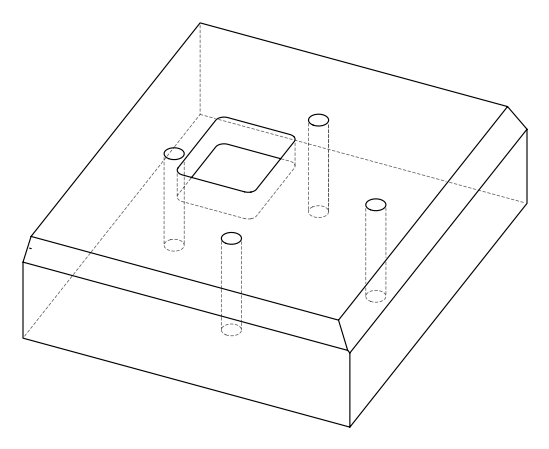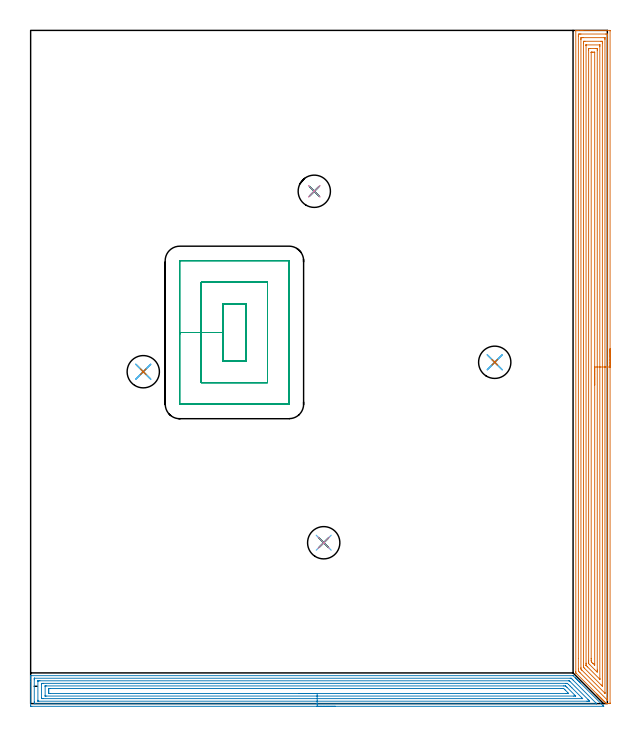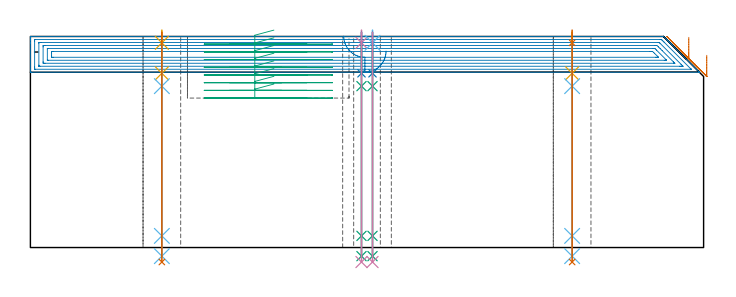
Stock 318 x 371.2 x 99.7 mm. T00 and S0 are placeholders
(PLAN: 19 operations, 14 tool changes, 50.2 min)
(1 AREA_MILL | FG_CHAMFER_SURFACE | UGT0205_001 | 20.7 min | 66282 mm3)
(2 AREA_MILL_1 | FG_CHAMFER_SURFACE_1 | UGT0205_001 | 15.14 min | 43535 mm3)
(3 MILL_RECTANGULAR_POCKET | POCKET_RECTANGULAR_STRAIGHT | UGT0201_134 | Follow Part, ap 3.975, ae 75% | 10.07 min | 209597 mm3)
(4 SPOT_DRILL | STEP1HOLE | NXT0321_9005460120000 | 0.05 min | 176 mm3)
(5 SPOT_DRILL_1 | STEP1HOLE_1 | NXT0321_9005460120000 | 0.05 min | 180 mm3)
(6 SPOT_DRILL_2 | STEP1HOLE_2 | NXT0321_9005460120000 | 0.05 min | 179 mm3)
(7 SPOT_DRILL_3 | STEP1HOLE_3 | NXT0321_9005460120000 | 0.05 min | 180 mm3)
(8 DRILL_BLIND_HOLE_INTO_CENTER | STEP1HOLE | NXT0301_087 | 0.08 min | 1516 mm3)
(9 GUN_DRILL_THROUGH_HOLE | STEP1HOLE | UGT0307_008 | 0.52 min | 7931 mm3)
(10 DRILL_TO_ENLARGE_THROUGH_HOLE | STEP1HOLE | UGT0301_248 | 0.44 min | 15136 mm3)
(11 DRILL_BLIND_HOLE_INTO_CENTER_1 | STEP1HOLE_1 | NXT0301_087 | 0.08 min | 1530 mm3)
(12 GUN_DRILL_THROUGH_HOLE_1 | STEP1HOLE_1 | UGT0307_008 | 0.52 min | 7906 mm3)
(13 DRILL_TO_ENLARGE_THROUGH_HOLE_1 | STEP1HOLE_1 | UGT0301_248 | 0.44 min | 15179 mm3)
(14 DRILL_BLIND_HOLE_INTO_CENTER_2 | STEP1HOLE_2 | NXT0301_087 | 0.08 min | 1493 mm3)
(15 GUN_DRILL_THROUGH_HOLE_2 | STEP1HOLE_2 | UGT0307_008 | 0.52 min | 7932 mm3)
(16 DRILL_TO_ENLARGE_THROUGH_HOLE_2 | STEP1HOLE_2 | UGT0301_248 | 0.44 min | 15185 mm3)
(17 DRILL_BLIND_HOLE_INTO_CENTER_3 | STEP1HOLE_3 | NXT0301_087 | 0.08 min | 1481 mm3)
(18 GUN_DRILL_THROUGH_HOLE_3 | STEP1HOLE_3 | UGT0307_008 | 0.52 min | 7926 mm3)
(19 DRILL_TO_ENLARGE_THROUGH_HOLE_3 | STEP1HOLE_3 | UGT0301_248 | 0.44 min | 15144 mm3)
(TOOL UGT0205_001 | Chamfer Mill 20 x 3 x 45 deg. | D20 FL50 Z2)
(TOOL UGT0201_134 | Carbide End Mill 15.9 | D15.9 FL30 Z4)
(TOOL NXT0321_9005460120000 | NC Spot Drill, 142deg, 12mm, Carbide, Uncoated | D12 PA142 FL30 Z2)
(TOOL NXT0301_087 | Carbide Drill 11.6mm [860.1-1160-058A1-MM 2214] | D11.6 PA140 FL72 Z2)
(TOOL UGT0307_008 | Gun Drill 11 mm | D11 PA130 FL24 Z1)
(TOOL UGT0301_248 | Twist Drill 17.8 mm | D17.8 PA118 FL130 Z2)
(OP 1 AREA_MILL)
G17 G21 G94 G90
T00 M6
G54
G17 G0 G90 X319.5 Y195.6 S1061 M3
G43 Z109.7 H0
Z90.8
G94 G1 Y195.562 Z89.928 F250.
Y195.448 Z89.064
Y195.259 Z88.212
Y194.997 Z87.38
Y194.663 Z86.574
Y194.26 Z85.8
Y193.792 Z85.064
Y193.26 Z84.372
Y192.671 Z83.729
Y192.028 Z83.14
Y191.336 Z82.608
Y190.6 Z82.14
Y189.826 Z81.737
Y189.02 Z81.403
Y188.188 Z81.141
Y187.336 Z80.952
Y186.472 Z80.838
Y185.6 Z80.8
Y0.341
X319.498 Y0.175 Z80.802
X319.491 Y0.002 Z80.805
X319.289 Y0. Z81.007
X318.941 Z81.354
X318.245 Z82.054
X317.907 Z82.392
X317.645 Y0.001 Z82.648
X317.489 Y0.01 Z82.803
X317.448 Y0.049 Z82.846
X317.324 Y0.175 Z82.974
X317.163 Y0.335 Z83.132
X317.004 Y0.495 Z83.294
X316.877 Y0.622 Z83.421
X316.718 Y0.779 Z83.577
X316.561 Y0.938 Z83.736
X316.43 Y1.069 Z83.867
X316.274 Y1.224 Z84.021
X316.119 Y1.38 Z84.179
X315.984 Y1.515 Z84.314
X315.829 Y1.668 Z84.466
X315.677 Y1.822 Z84.621
X315.537 Y1.962 Z84.761
X315.385 Y2.113 Z84.911
X315.234 Y2.265 Z85.063
X315.09 Y2.409 Z85.208
X314.94 Y2.558 Z85.355
X314.792 Y2.707 Z85.506
X314.643 Y2.856 Z85.655
X314.496 Y3.002 Z85.8
X314.35 Y3.149 Z85.948
X314.196 Y3.303 Z86.101
X314.051 Y3.447 Z86.245
X313.907 Y3.592 Z86.39
X313.749 Y3.749 Z86.548
X313.607 Y3.891 Z86.689
X313.465 Y4.034 Z86.833
X313.303 Y4.196 Z86.995
X313.162 Y4.336 Z87.134
X313.023 Y4.476 Z87.275
X312.856 Y4.643 Z87.442
X312.717 Y4.781 Z87.578
X312.58 Y4.919 Z87.717
X312.409 Y5.09 Z87.889
X312.273 Y5.225 Z88.023
X300.792 Y16.707 Z99.506
X300.703 Y16.799 Z99.596
X300.603 Y16.905 Z99.688
X300.6 Y17.6 Z99.7
Y371.025
X300.603 Y371.19 Z99.688
X300.645 Y371.2 Z99.646
X301.037 Z99.262
X301.352 Z98.948
X302.048 Z98.247
X303.285 Z97.012
X303.826 Z96.468
X304.445 Z95.851
X319.213 Y371.199 Z81.084
X319.492 Y371.19 Z80.806
X319.499 Y370.911 Z80.799
X319.5 Y185.6 Z80.8
X318.086 Z82.214
Y3.303
X318.084 Y2.409 Z82.216
X318.083 Y2.378 Z82.217
X318.052 Y2.01 Z82.248
X317.994 Y2.008 Z82.306
X317.96 Y2.01 Z82.34
X317.928 Y2.034 Z82.372
X317.799 Y2.156 Z82.501
X317.541 Y2.409 Z82.759
X302.937 Y17.013 Z97.363
X302.353 Y17.6 Z97.947
X302.048 Y17.914 Z98.252
X302.016 Y18.494 Z98.284
X302.015 Y18.527 Z98.285
X302.014 Y19.388 Z98.286
Y24.833
Y367.897
X302.016 Y368.791 Z98.284
X302.017 Y368.822 Z98.283
X302.048 Y369.19 Z98.252
X302.532 Y369.198 Z97.768
X302.937 Y369.199 Z97.363
X303.419 Y369.2 Z96.881
X317.163 Y369.199 Z83.137
X317.648 Y369.198 Z82.652
X318.052 Y369.19 Z82.248
X318.083 Y368.791 Z82.217
X318.084 Y368.758 Z82.216
X318.086 Y367.897 Z82.214
Y185.6
X316.672 Z83.628
X316.671 Y5.983 Z83.629
X316.67 Y5.799 Z83.63
X316.669 Y5.768 Z83.631
X316.666 Y5.75 Z83.634
X316.629 Y5.781 Z83.671
X316.416 Y5.983 Z83.884
X303.906 Y18.494 Z96.394
X303.826 Y18.576 Z96.474
X303.435 Y18.993 Z96.865
X303.431 Y19.388 Z96.869
X303.429 Y19.787 Z96.871
Y366.11
X303.43 Y366.508 Z96.87
X303.435 Y367.004 Z96.865
X303.443 Y367.19 Z96.857
X303.633 Y367.198 Z96.667
X303.826 Y367.199 Z96.474
X304.52 Y367.2 Z95.78
X316.274 Y367.199 Z84.026
X316.469 Y367.196 Z83.831
X316.599 Y367.19 Z83.701
X316.665 Y367.177 Z83.635
X316.668 Y367.136 Z83.632
X316.67 Y367.004 Z83.63
X316.672 Y366.604 Z83.628
Y366.11
Y185.6
X315.257 Z85.043
Y9.686
X315.256 Y9.635 Z85.044
X315.254 Y9.609 Z85.046
Y9.608
X315.162 Y9.695 Z85.138
X314.786 Y10.064 Z85.514
X314.593 Y10.255 Z85.707
X305.461 Y19.388 Z94.839
X305.316 Y19.534 Z94.984
X305.024 Y19.833 Z95.276
X304.849 Y20.015 Z95.451
X304.847 Y20.058 Z95.453
X304.844 Y20.152 Z95.456
X304.843 Y20.281 Z95.457
Y21.047
Y364.323
X304.847 Y365.084 Z95.453
X304.85 Y365.188 Z95.45
X304.95 Y365.192 Z95.35
X305.168 Y365.197 Z95.132
X305.604 Y365.2 Z94.696
X314.496 Z85.804
X314.938 Y365.198 Z85.362
X315.151 Y365.194 Z85.149
X315.25 Y365.19 Z85.05
X315.252 Y365.117 Z85.048
X315.257 Y364.451 Z85.043
Y364.323
Y185.6
X313.843 Z86.457
Y13.788
X313.841 Y13.55 Z86.459
X313.839 Y13.483 Z86.461
X313.837 Y13.473 Z86.463
X313.835 Z86.465
X313.807 Y13.496 Z86.493
X313.718 Y13.582 Z86.582
X307.017 Y20.281 Z93.283
X306.494 Y20.808 Z93.806
X306.312 Y20.995 Z93.988
X306.269 Y21.041 Z94.031
X306.264 Y21.097 Z94.036
X306.261 Y21.175 Z94.039
X306.258 Y21.412 Z94.042
X306.257 Y22.069 Z94.043
Y22.306
Y362.773
X306.259 Y363.011 Z94.041
X306.262 Y363.169 Z94.038
X306.264 Y363.19 Z94.036
X306.268 Y363.193 Z94.032
X306.287 Y363.197 Z94.013
X306.328 Y363.199 Z93.972
X313.607 Z86.693
X313.837 Y363.198 Z86.463
X313.841 Y363.194 Z86.459
X313.842 Y363.193 Z86.458
X313.843 Y362.536 Z86.457
Y362.298
Y185.6
X312.429 Z87.871
X312.428 Y18.494 Z87.872
X312.426 Y17.894 Z87.874
X312.422 Y17.6 Z87.878
X312.412 Y17.347 Z87.888
X312.15 Y17.6 Z88.15
X310.939 Y18.808 Z89.361
X308.272 Y21.478 Z92.028
X307.686 Y22.069 Z92.614
X307.676 Y22.668 Z92.624
X307.673 Y22.962 Z92.627
X307.671 Y23.566 Z92.629
Y23.856
X307.672 Y360.458 Z92.628
X307.673 Y360.748 Z92.627
X307.677 Y361.05 Z92.623
X307.68 Y361.19 Z92.62
X307.827 Y361.196 Z92.473
X308.272 Y361.199 Z92.028
X308.712 Y361.2 Z91.588
X311.379 Z88.921
X311.828 Y361.199 Z88.472
X312.272 Y361.196 Z88.028
X312.404 Y361.19 Z87.896
X312.422 Y361.178 Z87.878
X312.425 Y361.135 Z87.875
X312.427 Y361.04 Z87.873
X312.428 Y360.748 Z87.872
X312.429 Y360.145 Z87.871
Y185.6
X311.015 Z89.285
Y21.765
X311.013 Y21.461 Z89.287
X311.011 Y21.259 Z89.289
X311.008 Y21.195 Z89.292
X310.994 Y21.206 Z89.306
X310.939 Y21.259 Z89.361
X310.128 Y22.069 Z90.172
X310.05 Y22.147 Z90.25
X309.241 Y22.962 Z91.059
X309.161 Y23.048 Z91.139
X309.092 Y23.856 Z91.208
X309.089 Y23.928 Z91.211
X309.085 Y24.749 Z91.215
Y24.825
X309.086 Y359.037 Z91.214
X309.087 Y359.113 Z91.213
X309.09 Y359.163 Z91.21
X309.093 Y359.191 Z91.207
X309.103 Y359.193 Z91.197
X309.161 Y359.196 Z91.139
X309.813 Y359.2 Z90.487
X310.05 Y359.199 Z90.25
X310.705 Y359.197 Z89.595
X310.939 Y359.19 Z89.361
X311.008 Y359.18 Z89.292
X311.012 Y359.037 Z89.288
X311.014 Y358.961 Z89.286
X311.015 Y185.6 Z89.285
Y184.728 Z89.323
Y183.864 Z89.437
Y183.012 Z89.626
Y182.18 Z89.888
Y181.374 Z90.222
Y180.6 Z90.625
Y179.864 Z91.094
Y179.172 Z91.625
Y178.529 Z92.214
Y177.94 Z92.857
Y177.408 Z93.55
Y176.94 Z94.285
Y176.537 Z95.059
Y176.203 Z95.865
Y175.941 Z96.697
Y175.752 Z97.549
Y175.638 Z98.414
Y175.6 Z99.285
G0 Z109.7
M5
M2
(OP 2 AREA_MILL_1)
G17 G21 G94 G90
T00 M6
G54
G17 G0 G90 X168. Y-1.5 S1061 M3
G43 Z109.7 H0
Z92.8
G94 G1 X167.962 Z91.928 F250.
X167.848 Z91.063
X167.659 Z90.212
X167.397 Z89.38
X167.063 Z88.574
X166.66 Z87.8
X166.192 Z87.064
X165.66 Z86.372
X165.071 Z85.729
X164.428 Z85.14
X163.736 Z84.608
X163. Z84.14
X162.226 Z83.737
X161.42 Z83.403
X160.588 Z83.141
X159.737 Z82.952
X158.872 Z82.838
X158. Z82.8
X0.629
X0.228 Y-1.497 Z82.802
X0.01 Y-1.492 Z82.806
X0. Y-1.271 Z83.027
Y12.256 Z96.55
Y13.664 Z97.96
Y14.024 Z98.319
Y14.745 Z99.045
Y15. Z99.299
X0.007 Y15.381 Z99.672
X0.009 Y15.397 Z99.688
X0.182 Y15.4 Z99.7
X298.829
X299.096 Y15.395 Z99.69
X299.135 Y15.366 Z99.663
X300.339 Y14.162 Z98.459
X300.478 Y14.024 Z98.32
X300.617 Y13.884 Z98.182
X300.777 Y13.724 Z98.022
X300.92 Y13.582 Z97.878
X301.064 Y13.437 Z97.735
X301.214 Y13.287 Z97.585
X301.362 Y13.14 Z97.435
X301.511 Y12.99 Z97.287
X301.651 Y12.85 Z97.147
X301.804 Y12.698 Z96.993
X302.257 Y12.244 Z96.543
X302.555 Y11.946 Z96.245
X302.688 Y11.814 Z96.11
X303.065 Y11.435 Z95.735
X315.51 Y-1.009 Z83.288
X315.905 Y-1.405 Z82.895
X315.967 Y-1.467 Z82.833
X315.998 Y-1.499 Z82.799
X315.967 Y-1.5 Z82.8
X158.
Y-0.086 Z84.214
X2.378 Y-0.085 Z84.215
X2.017 Y-0.079 Z84.221
X2.01 Y0.037 Z84.337
X2.003 Y0.286 Z84.586
X2.001 Y0.76 Z85.06
X2. Y1.173 Z85.473
Y13.14 Z97.44
X2.001 Y13.551 Z97.851
X2.01 Y13.965 Z98.265
X2.012 Y13.98 Z98.28
X2.018 Y13.982 Z98.282
X2.044 Y13.984 Z98.284
X2.097 Y13.985 Z98.285
X2.204 Y13.986 Z98.286
X297.527 Y13.985 Z98.285
X297.954 Y13.98 Z98.28
X298.056 Y13.979 Z98.279
X298.197 Y13.844 Z98.144
X298.382 Y13.666 Z97.966
X298.91 Y13.14 Z97.44
X299.276 Y12.774 Z97.074
X311.794 Y0.256 Z84.556
X312.015 Y0.032 Z84.332
X312.109 Y-0.068 Z84.232
X312.119 Y-0.08 Z84.22
X312.112 Y-0.082 Z84.218
X312.068 Y-0.084 Z84.216
X311.976 Y-0.085 Z84.215
X311.794 Y-0.086 Z84.214
X158.
Y1.328 Z85.628
X4.525 Y1.329 Z85.629
X4.206 Y1.33 Z85.63
X4.1 Y1.332 Z85.632
X4.023 Y1.335 Z85.635
X4.01 Y1.441 Z85.741
X4.005 Y1.644 Z85.944
X4.001 Y1.847 Z86.147
Y12.256 Z96.556
X4.003 Y12.457 Z96.757
X4.01 Y12.526 Z96.826
X4.015 Y12.565 Z96.865
X4.047 Y12.566 Z96.866
X4.206 Y12.569 Z96.869
X4.781 Y12.571 Z96.871
X5.1
X296.594
X296.913 Y12.569 Z96.869
X297.003 Y12.566 Z96.866
X297.025 Y12.564 Z96.864
X297.038 Y12.556 Z96.856
X297.063 Y12.535 Z96.835
X297.158 Y12.442 Z96.742
X297.345 Y12.256 Z96.556
X307.323 Y2.277 Z86.577
X307.953 Y1.644 Z85.944
X308.218 Y1.373 Z85.673
X308.242 Y1.335 Z85.635
X308.218 Y1.334 Z85.634
X307.641 Y1.33 Z85.63
X307.323 Y1.329 Z85.629
X306.748 Y1.328 Z85.628
X158.
Y2.743 Z87.043
X6.888
X6.67 Y2.744 Z87.044
X6.129 Y2.75 Z87.05
X6.01 Y2.761 Z87.061
X6.006 Y2.973 Z87.273
X6. Y3.407 Z87.707
Y10.481 Z94.781
X6.006 Y10.926 Z95.226
X6.01 Y11.139 Z95.439
X6.217 Y11.151 Z95.451
X6.888 Y11.156 Z95.456
X7.105 Y11.157 Z95.457
X295.023
X295.699 Y11.152 Z95.452
X295.923 Y11.15 Z95.45
X296.594 Y10.553 Z94.853
X296.662 Y10.487 Z94.787
X297.488 Y9.664 Z93.964
X298.433 Y8.719 Z93.019
X303.739 Y3.413 Z87.713
X304.173 Y2.973 Z87.273
X304.379 Y2.761 Z87.061
X304.389 Y2.748 Z87.048
X304.379 Y2.747 Z87.047
X304.343 Y2.744 Z87.044
X304.29 Y2.743 Z87.043
X303.747
X158.
Y4.157 Z88.457
X8.535
X8.251 Y4.159 Z88.459
X8.063 Y4.163 Z88.463
X8.008 Y4.165 Z88.465
X8.006 Y4.174 Z88.474
X8.003 Y4.202 Z88.502
X8.001 Y4.297 Z88.597
Y9.603 Z93.903
X8.003 Y9.686 Z93.986
X8.006 Y9.727 Z94.027
X8.008 Y9.733 Z94.033
X8.03 Y9.736 Z94.036
X8.11 Y9.739 Z94.039
X8.393 Y9.742 Z94.042
X8.535 Y9.743 Z94.043
X293.911
X294.665 Y9.741 Z94.041
X294.805 Y9.739 Z94.039
X294.942 Y9.736 Z94.036
X295.087 Y9.603 Z93.903
X295.699 Y9.001 Z93.301
X300.17 Y4.531 Z88.831
X300.402 Y4.297 Z88.597
X300.477 Y4.218 Z88.518
X300.525 Y4.165 Z88.465
X300.453 Y4.162 Z88.462
X300.31 Y4.158 Z88.458
X300.17 Y4.157 Z88.457
X299.418
X158.
Y5.571 Z89.871
X10.965
X10.465 Y5.573 Z89.873
X10.064 Y5.578 Z89.878
X10.01 Y5.58 Z89.88
X10.004 Y5.637 Z89.937
X10.001 Y6.066 Z90.366
X10. Y6.525 Z90.825
Y7.41 Z91.71
X10.001 Y7.834 Z92.134
X10.005 Y8.289 Z92.589
X10.01 Y8.319 Z92.619
X10.029 Y8.322 Z92.622
X10.09 Y8.325 Z92.625
X10.215 Y8.328 Z92.628
X10.465 Y8.329 Z92.629
X10.859
X292.517
X293.017 Y8.328 Z92.628
X293.414 Y8.326 Z92.626
X293.911 Y8.322 Z92.622
X294.411 Y7.834 Z92.134
X294.805 Y7.446 Z91.746
X296.186 Y6.066 Z90.366
X296.594 Y5.654 Z89.954
X296.661 Y5.58 Z89.88
X296.594 Y5.578 Z89.878
X296.197 Y5.573 Z89.873
X295.699 Y5.572 Z89.872
X295.305 Y5.571 Z89.871
X158.
X157.128 Z89.909
X156.264 Z90.023
X155.412 Z90.212
X154.58 Z90.474
X153.774 Z90.808
X153. Z91.211
X152.264 Z91.68
X151.572 Z92.211
X150.929 Z92.8
X150.34 Z93.443
X149.809 Z94.135
X149.34 Z94.871
X148.937 Z95.645
X148.603 Z96.451
X148.341 Z97.283
X148.152 Z98.135
X148.038 Z99.
X148. Z99.871
G0 Z109.7
M5
M2
(OP 3 MILL_RECTANGULAR_POCKET)
G17 G21 G94 G90
T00 M6
G54
G17 G0 G90 X115.021 Y220.4 S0 M3
G43 Z109.7 H0
Z102.7
G94 G1 X106. Z100.283 F250.
Y204.65 Z96.062
Y188.9 F500.
X118.7
Y220.4
X106.
Y204.65
X94.075
Y176.975
X130.625
Y232.325
X94.075
Y204.65
X82.15
Y165.1
X82.148 Y165.07
X82.17 Y165.048
X82.2 Y165.05
X142.5
X142.53 Y165.048
X142.552 Y165.07
X142.55 Y165.1
Y244.2
X142.552 Y244.23
X142.53 Y244.252
X142.5 Y244.25
X82.2
X82.17 Y244.252
X82.148 Y244.23
X82.15 Y244.2
Y204.65
Y203.65
G0 X115.021 Y220.4 Z99.062
G1 X106. Z96.645 F250.
Y204.65 Z92.425
Y188.9 F500.
X118.7
Y220.4
X106.
Y204.65
X94.075
Y176.975
X130.625
Y232.325
X94.075
Y204.65
X82.15
Y165.1
X82.148 Y165.07
X82.17 Y165.048
X82.2 Y165.05
X142.5
X142.53 Y165.048
X142.552 Y165.07
X142.55 Y165.1
Y244.2
X142.552 Y244.23
X142.53 Y244.252
X142.5 Y244.25
X82.2
X82.17 Y244.252
X82.148 Y244.23
X82.15 Y244.2
Y204.65
Y203.65
G0 X115.021 Y220.4 Z95.425
G1 X106. Z93.008 F250.
Y204.65 Z88.787
Y188.9 F500.
X118.7
Y220.4
X106.
Y204.65
X94.075
Y176.975
X130.625
Y232.325
X94.075
Y204.65
X82.15
Y165.1
X82.148 Y165.07
X82.17 Y165.048
X82.2 Y165.05
X142.5
X142.53 Y165.048
X142.552 Y165.07
X142.55 Y165.1
Y244.2
X142.552 Y244.23
X142.53 Y244.252
X142.5 Y244.25
X82.2
X82.17 Y244.252
X82.148 Y244.23
X82.15 Y244.2
Y204.65
Y203.65
G0 X115.021 Y220.4 Z91.787
G1 X106. Z89.37 F250.
Y204.65 Z85.15
Y188.9 F500.
X118.7
Y220.4
X106.
Y204.65
X94.075
Y176.975
X130.625
Y232.325
X94.075
Y204.65
X82.15
Y165.1
X82.148 Y165.07
X82.17 Y165.048
X82.2 Y165.05
X142.5
X142.53 Y165.048
X142.552 Y165.07
X142.55 Y165.1
Y244.2
X142.552 Y244.23
X142.53 Y244.252
X142.5 Y244.25
X82.2
X82.17 Y244.252
X82.148 Y244.23
X82.15 Y244.2
Y204.65
Y203.65
G0 X115.021 Y220.4 Z88.15
G1 X106. Z85.733 F250.
Y204.65 Z81.512
Y188.9 F500.
X118.7
Y220.4
X106.
Y204.65
X94.075
Y176.975
X130.625
Y232.325
X94.075
Y204.65
X82.15
Y165.1
X82.148 Y165.07
X82.17 Y165.048
X82.2 Y165.05
X142.5
X142.53 Y165.048
X142.552 Y165.07
X142.55 Y165.1
Y244.2
X142.552 Y244.23
X142.53 Y244.252
X142.5 Y244.25
X82.2
X82.17 Y244.252
X82.148 Y244.23
X82.15 Y244.2
Y204.65
Y203.65
G0 X115.021 Y220.4 Z84.512
G1 X106. Z82.095 F250.
Y204.65 Z77.875
Y188.9 F500.
X118.7
Y220.4
X106.
Y204.65
X94.075
Y176.975
X130.625
Y232.325
X94.075
Y204.65
X82.15
Y165.1
X82.148 Y165.07
X82.17 Y165.048
X82.2 Y165.05
X142.5
X142.53 Y165.048
X142.552 Y165.07
X142.55 Y165.1
Y244.2
X142.552 Y244.23
X142.53 Y244.252
X142.5 Y244.25
X82.2
X82.17 Y244.252
X82.148 Y244.23
X82.15 Y244.2
Y204.65
Y203.65
G0 X115.021 Y220.4 Z80.875
G1 X106. Z78.458 F250.
Y204.65 Z74.237
Y188.9 F500.
X118.7
Y220.4
X106.
Y204.65
X94.075
Y176.975
X130.625
Y232.325
X94.075
Y204.65
X82.15
Y165.1
X82.148 Y165.07
X82.17 Y165.048
X82.2 Y165.05
X142.5
X142.53 Y165.048
X142.552 Y165.07
X142.55 Y165.1
Y244.2
X142.552 Y244.23
X142.53 Y244.252
X142.5 Y244.25
X82.2
X82.17 Y244.252
X82.148 Y244.23
X82.15 Y244.2
Y204.65
Y203.65
G0 X115.021 Y220.4 Z77.237
G1 X106. Z74.82 F250.
Y204.65 Z70.6
Y188.9 F500.
X118.7
Y220.4
X106.
Y204.65
X94.075
Y176.975
X130.625
Y232.325
X94.075
Y204.65
X82.15
Y165.1
X82.148 Y165.07
X82.17 Y165.048
X82.2 Y165.05
X142.5
X142.53 Y165.048
X142.552 Y165.07
X142.55 Y165.1
Y244.2
X142.552 Y244.23
X142.53 Y244.252
X142.5 Y244.25
X82.2
X82.17 Y244.252
X82.148 Y244.23
X82.15 Y244.2
Y204.65
Y203.65
G0 Z109.7
M5
M2
(OP 4 SPOT_DRILL)
G17 G21 G94 G90
T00 M6
G54
G17 G0 G90 X156.4 Y282.5 S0 M3
G43 Z109.7 H0
G94 G81 G98 Z96.7 F250. R102.7
G80
M5
M2
(OP 5 SPOT_DRILL_1)
G17 G21 G94 G90
T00 M6
G54
G17 G0 G90 X62.1 Y183. S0 M3
G43 Z109.7 H0
G94 G81 G98 Z96.7 F250. R102.7
G80
M5
M2
(OP 6 SPOT_DRILL_2)
G17 G21 G94 G90
T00 M6
G54
G17 G0 G90 X161.6 Y88.7 S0 M3
G43 Z109.7 H0
G94 G81 G98 Z96.7 F250. R102.7
G80
M5
M2
(OP 7 SPOT_DRILL_3)
G17 G21 G94 G90
T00 M6
G54
G17 G0 G90 X255.9 Y188.2 S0 M3
G43 Z109.7 H0
G94 G81 G98 Z96.7 F250. R102.7
G80
M5
M2
(OP 8 DRILL_BLIND_HOLE_INTO_CENTER)
G17 G21 G94 G90
T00 M6
G54
G17 G0 G90 X156.4 Y282.5 S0 M3
G43 Z109.7 H1
G94 G81 G98 Z82.3 F250. R101.7
G80
M5
M2
(OP 9 GUN_DRILL_THROUGH_HOLE)
G17 G21 G94 G90
T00 M6
G54
G17 G0 G90 X156.4 Y282.5 M8
G43 Z109.7 H0
Z95.649
S716 M3
G94 G1 Z76.237 F125. M26
G4 X.084
Z5.5 F250.
G4 X.084
Z-4.065 F125.
G4 X.084
M5
M9
G0 Z95.649
Z109.7
M2
(OP 10 DRILL_TO_ENLARGE_THROUGH_HOLE)
G17 G21 G94 G90
T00 M6
G54
G17 G0 G90 X156.4 Y282.5 S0 M3
G43 Z109.7 H0
G94 G73 G98 Z-6.848 F250. Q17.758 R101.7
G80
M5
M2
(OP 11 DRILL_BLIND_HOLE_INTO_CENTER_1)
G17 G21 G94 G90
T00 M6
G54
G17 G0 G90 X62.1 Y183. S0 M3
G43 Z109.7 H1
G94 G81 G98 Z82.3 F250. R101.7
G80
M5
M2
(OP 12 GUN_DRILL_THROUGH_HOLE_1)
G17 G21 G94 G90
T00 M6
G54
G17 G0 G90 X62.1 Y183. M8
G43 Z109.7 H0
Z95.649
S716 M3
G94 G1 Z76.237 F125. M26
G4 X.084
Z5.5 F250.
G4 X.084
Z-4.065 F125.
G4 X.084
M5
M9
G0 Z95.649
Z109.7
M2
(OP 13 DRILL_TO_ENLARGE_THROUGH_HOLE_1)
G17 G21 G94 G90
T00 M6
G54
G17 G0 G90 X62.1 Y183. S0 M3
G43 Z109.7 H0
G94 G73 G98 Z-6.848 F250. Q17.758 R101.7
G80
M5
M2
(OP 14 DRILL_BLIND_HOLE_INTO_CENTER_2)
G17 G21 G94 G90
T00 M6
G54
G17 G0 G90 X161.6 Y88.7 S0 M3
G43 Z109.7 H1
G94 G81 G98 Z82.3 F250. R101.7
G80
M5
M2
(OP 15 GUN_DRILL_THROUGH_HOLE_2)
G17 G21 G94 G90
T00 M6
G54
G17 G0 G90 X161.6 Y88.7 M8
G43 Z109.7 H0
Z95.649
S716 M3
G94 G1 Z76.237 F125. M26
G4 X.084
Z5.5 F250.
G4 X.084
Z-4.065 F125.
G4 X.084
M5
M9
G0 Z95.649
Z109.7
M2
(OP 16 DRILL_TO_ENLARGE_THROUGH_HOLE_2)
G17 G21 G94 G90
T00 M6
G54
G17 G0 G90 X161.6 Y88.7 S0 M3
G43 Z109.7 H0
G94 G73 G98 Z-6.848 F250. Q17.758 R101.7
G80
M5
M2
(OP 17 DRILL_BLIND_HOLE_INTO_CENTER_3)
G17 G21 G94 G90
T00 M6
G54
G17 G0 G90 X255.9 Y188.2 S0 M3
G43 Z109.7 H1
G94 G81 G98 Z82.3 F250. R101.7
G80
M5
M2
(OP 18 GUN_DRILL_THROUGH_HOLE_3)
G17 G21 G94 G90
T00 M6
G54
G17 G0 G90 X255.9 Y188.2 M8
G43 Z109.7 H0
Z95.649
S716 M3
G94 G1 Z76.237 F125. M26
G4 X.084
Z5.5 F250.
G4 X.084
Z-4.065 F125.
G4 X.084
M5
M9
G0 Z95.649
Z109.7
M2
(OP 19 DRILL_TO_ENLARGE_THROUGH_HOLE_3)
G17 G21 G94 G90
T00 M6
G54
G17 G0 G90 X255.9 Y188.2 S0 M3
G43 Z109.7 H0
G94 G73 G98 Z-6.848 F250. Q17.758 R101.7
G80
M5
M2
